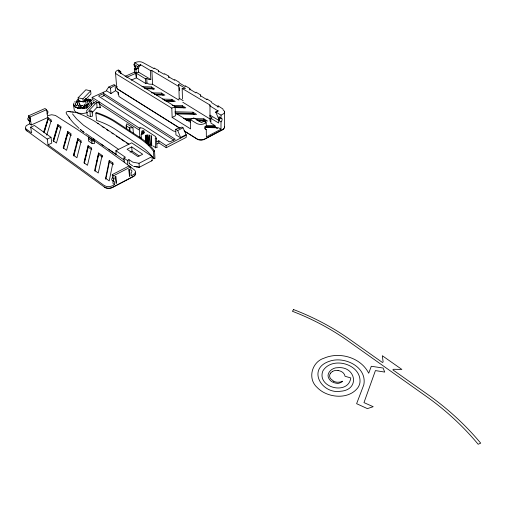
<?xml version="1.0" encoding="UTF-8"?>
<svg xmlns="http://www.w3.org/2000/svg" width="506" height="506" viewBox="0 0 506 506"><rect width="100%" height="100%" fill="white"/><g stroke="black" fill="none" stroke-linecap="round" stroke-linejoin="round"><path stroke-width="0.76" d="M218.194 111.086L209.952 105.88L209.977 105.014L182.166 88.461L185.519 88.436L178.776 84.451L178.22 86.178L151.87 70.555L150.358 70.498L140.541 64.673L139.011 65.35L135.905 69.284L136.158 73.136L134.526 72.156L134.299 68.778C136.228 67.279 133.97 65.704 134.001 64.37L134.729 62.801L135.64 62.402A5.212 2.644 -1.9 0 1 142.793 62.497L154.001 68.601L154.102 68.006L158.46 70.397L158.536 71.966M204.69 128.556L206.277 129.536L206.347 136.892L220.983 129.232L221.002 121.914L218.883 120.643L219.187 116.892M136.335 77.722L135.798 73.3L134.166 72.314L125.058 76.374M221.761 118.315L221.008 118.246L221.021 115.14L215.758 112.003L218.681 118.891L218.681 123.034L210.863 118.315L210.894 123.103L214.936 125.558L214.936 126.785L216.985 128.189M91.459 105.501L91.94 103.869M224.455 127.215L224.537 111.927M91.94 104.597L91.953 103.224L90.726 101.421M91.947 103.603L91.953 103.224M209.977 105.014L210.022 120.732A2.176 1.214 0.2 0 0 210.597 121.579M141.566 133.881L142.648 133.375M141.971 133.439L143.053 132.933M142.382 132.996L143.464 132.483M221.021 115.14A72.213 38.127 -1.1 0 0 223.399 113.863A5.547 3.055 0.5 0 0 223.203 110.023L222.855 108.923L218.035 105.862L217.985 106.671L211.59 102.61L211.641 101.883L206.916 98.923L206.853 99.638L200.578 95.748L200.648 94.989L199.427 94.242L195.999 92.174L195.93 92.908L189.763 89.182L189.832 88.493L185.266 85.805L185.19 86.45L179.124 82.876L179.206 82.225L174.715 79.613L174.633 80.258L168.662 76.83L168.764 76.147L164.342 73.642L164.241 74.312L158.359 71.017L158.46 70.397M99.72 103.148L96.665 102.351L97.051 107.335L91.902 112.914M84.154 105.191L84.091 104.881A2.732 1.455 -4.2 0 0 84.844 104.438A2.707 1.442 -4.2 0 0 85.248 103.888L87.14 104.198L87.367 106.292M91.453 111.13L90.757 110.903L92.124 111.497L92.604 116.114L90.422 116.551L89.941 111.567M86.14 105.254L86.071 105.64L87.14 104.198M88.31 104.584L87.974 102.933L88.126 103.363M178.776 84.451L179.219 98.29L178.801 100.055L152.597 84.274L149.681 84.167A2.075 1.088 -1.8 0 1 148.328 83.813L146.98 82.997L146.715 78.322L145.513 78.866L134.526 72.156M77.254 104.091L77.646 105.248L78.506 105.716M105.431 179.023L109.252 160.44L112.863 162.957L109.214 180.876L105.533 178.238M90.106 104.299L89.998 104.71M105.836 179.016L109.397 161.945L109.252 160.44M77.254 103.781L77.361 103.376M102.111 155.45L98.24 173.008L94.628 170.421L98.569 152.983L102.111 155.45L102.256 156.955M96.317 163.495L97.013 160.427M97.361 158.89L98.05 155.823M94.957 171.18L98.727 154.482L98.569 152.983M91.567 148.094L87.475 165.298L83.939 162.761L88.095 145.671L91.567 148.094L91.725 149.593L87.955 146.987L88.259 147.17L84.293 163.527M84.3 162.021L85.944 155.253M86.861 151.496L87.405 149.238M155.272 138.239L155.62 147.803M88.341 138.574L88.683 137.17L94.261 141.01L94.521 143.508L92.041 143.451L88.613 141.073L88.341 138.574L91.776 140.953L94.261 141.01M118.195 94.445L118.094 92.32L115.52 90.694L115.064 85.248L114.065 84.622L108.752 87.007L106.576 90.201L106.633 90.808L110.966 93.559L115.52 90.694M73.686 155.298L74.837 150.877M75.217 149.403L75.792 147.195M76.754 143.508L77.519 140.56M73.844 155.993L78 139.991L77.823 138.499L81.226 140.877L76.925 157.739L73.459 155.253L77.823 138.499M142.698 133.824L143.78 133.407M67.741 131.465L63.18 147.891L66.583 150.326L71.08 133.799L67.741 131.465L67.93 132.951L63.585 148.644M64.104 145.614L66.197 138.075M66.615 136.563L67.93 132.951M53.446 140.687L57.798 125.899M53.522 141.427L58.045 126.045L57.848 124.565L61.125 126.848L56.438 143.059L53.098 140.668L57.848 124.565M91.877 104.388L91.523 105.362M46.716 135.184L51.359 120.03L48.14 117.79L43.68 132.085M44.275 131.459L48.114 119.131L44.136 132.812M77.785 102.737L77.304 103.603M136.519 68.544L135.804 69.683L134.299 68.778M156.993 147.398L156.569 147.682M148.834 144.577L147.935 134.691M127.778 164.311L127.373 160.446L123.862 158.036L125.412 157.252L115.868 150.712L131.661 142.844L152.154 156.531L152.148 160.604L139.276 167.296L139.042 163.305L152.154 156.531M79.727 102.826L79.233 103.338M87.728 105.558L88.189 103.743M77.462 103.18L77.854 102.674M74.002 102.971L73.553 104.287L73.927 105.71M132.528 165.823L129.315 163.552M143.128 133.306L144.191 132.958M143.54 132.857L144.596 132.515M90.005 104.938L87.468 107.386L83.022 108.493M156.885 141.731L158.783 140.769L166.126 145.551L166.246 147.714L186.119 137.43A0.715 0.588 7.6 0 0 186.246 137.094L186.145 134.634L183.045 127.809L181.92 127.101L175.734 129.289L175.93 134.874L180.832 137.993L177.688 130.523L175.734 129.289M77.386 101.333C75.83 102.149 74.711 104.337 76.166 105.767M135.905 69.284L138.233 68.253L140.541 64.673M120.339 73.699L120.782 73.237M330.544 373.105L332.436 371.461M91.586 105.337L86.716 110.479L87.203 115.343L90.422 116.551M76.159 102.604L76.861 101.839L76.248 102.275M96.665 102.351L89.214 110.321L90.144 110.662M83.288 101.972L90.954 93.945L90.637 90.871L85.856 89.771L78.114 97.759L78.468 100.846L83.288 101.972L82.946 98.879L90.637 90.871M139.631 128.069L139.289 128.853L139.871 137.43M74.686 101.883L75.16 101.447M79.271 108.328L80.062 108.417L79.417 108.556M95.824 113.047L96.456 112.522A93.262 52.89 -6.5 0 1 115.893 121.68L140.39 137.809A95.046 55.654 -6 0 1 154.551 150.971L154.956 158.498L153.894 158.783A93.18 55.116 -6.2 0 0 140.004 145.728L115.653 129.517A91.447 52.403 -6.7 0 0 96.57 120.428L95.824 113.047A92.054 52.207 -6.5 0 1 115.014 122.098L139.504 138.246A93.812 54.926 -6 0 1 153.476 151.256L153.894 158.783M87.709 105.52L85.799 106.76M85.716 105.634L85.027 105.95M218.883 120.643L219.996 118.701L219.705 117.114M79.581 103.3L79.353 104.47M221.052 121.889L221.451 121.522A1.638 0.987 -60.2 0 0 221.698 121.149L222.147 119.454L221.818 118.372M83.654 106.393L85.337 105.672L83.648 106.298M48.159 115.526L51.644 114.748L55.388 115.419L76.532 128.904L97.456 143.027L123.818 161.939L134.438 169.927L135.519 171.407L134.862 173.703L131.313 175.886L131.073 172.717C132.085 172.299 132.338 169.795 130.877 170.168L130.637 166.967L129.131 165.93L112.243 174.621L112.541 177.834C111.491 178.264 111.288 180.806 112.775 180.395L113.774 181.11M112.243 174.621L113.742 175.683L114.04 178.903C112.99 179.326 112.781 181.875 114.267 181.464L114.558 184.652C111.56 186.644 107.316 187.53 104.135 185.468L48.038 144.855L47.203 139.074L30.676 127.189L34.446 125.482L50.992 137.309L51.808 143.078L48.038 144.855M84.192 106.443L85.337 105.672M143.312 131.807L144.28 131.598M142.407 134.058L143.375 133.85M46.938 114.002C48.374 113.42 48.342 110.213 46.463 110.656M76.545 100.479L78.348 99.65M28.627 117.12L29.905 118.031C28.425 118.619 28.519 121.876 30.43 121.396L29.152 120.485L29.683 123.831L31.277 124.976L47.735 117.556L46.609 109.631L45.002 108.518L28.425 115.874L28.627 117.12L27.602 118.916L28.488 120.542M86.475 106.431L86.912 106.152M110.966 93.559L110.485 88.101L115.064 85.248M79.246 101.655L78.493 102.104L79.505 101.529M77.228 101.706L77.911 101.314M113.742 175.683L130.637 166.967M166.126 145.551L186.195 135.241M206.208 122.718L204.544 123.572A5.636 3.137 -0.2 0 1 196.556 123.382L190.382 119.58L193.728 117.898L201.426 122.604L203.924 121.326L206.208 122.718L206.239 125.842C205.012 126.468 204.354 129.745 206.277 129.536M180.813 137.373L186.145 134.634M127.373 160.446L128.922 159.656L132.838 162.167L139.042 163.305M210.863 118.315L212.077 117.696L210.572 116.791A2.188 1.208 0.2 0 1 209.99 115.95L210.015 115.121L219.142 120.605M215.758 112.319L217.58 111.39M156.828 144.008L158.928 142.939L166.246 147.714M177.688 130.523L183.045 127.809M215.758 112.003L218.194 110.77M130.055 152.135L132.041 151.13L139.106 155.899M131.731 146.892L127.069 149.226L138.018 156.632L142.686 154.248L131.731 146.892L132.041 151.13M119.878 71.042L118.24 70.043L117.493 70.372A5.294 2.713 -2.6 0 0 116.627 74.211L171.793 108.151L172.148 117.417L175.468 115.779L175.139 106.519L118.309 71.738L119.878 71.042L120.801 71.903L120.921 73.471M171.793 108.151L175.139 106.519M132.977 127.765L126.842 123.755L126.165 125.709L129.416 127.841L132.977 127.765L133.394 133.666M47.203 139.074L50.992 137.309M150.358 70.498L150.851 79.537L138.48 72.099L136.038 73.193L136.386 77.835L145.785 83.547L146.98 82.997M101.516 96.785L103.838 95.735M103.313 92.301L106.633 90.808M131.231 80.163L136.386 77.835M103.774 93.509L99.138 95.609A1.069 0.563 -3.6 0 0 98.936 96.412L168.884 141.566A1.126 0.645 -1.6 0 0 170.478 141.604L175.158 139.201L103.774 93.509L103.945 95.324L173.906 140.213M29.683 123.831L26.23 125.665L25.332 127.759L25.989 128.859L31.574 132.933L30.676 127.189M94.287 100.688L92.49 99.492A0.689 0.569 17.7 0 1 92.332 99.151L92.143 97.335L103.325 92.307M126.683 77.374L135.798 73.3M28.425 115.874L30.031 117.006L46.609 109.631M138.827 65.748L140.56 64.977M78.228 99.733L77.443 100.049M78.24 100.839L79.24 100.428M87.525 112.376C84.135 113.85 80.1 113.888 76.697 112.427A9.317 4.997 -4.3 0 1 75.027 111.263L74.274 110.163L73.553 104.957M143.16 130.788L143.963 130.681M82.579 107.5L84.932 107.082M153.476 151.256L154.551 150.971M83.775 107.367L84.736 107.114L83.092 107.449M80.315 108.638L80.688 108.556M84.616 99.834L87.525 99.941L85.343 99.6L90.232 101.061L89.094 100.713M89.929 111.706L92.035 111.301M80.473 106.602L81.852 106.709M82.971 105.507L82.396 105.558M85.134 108.031L82.529 108.442L85.014 108.259M182.799 102.237L210.072 119.024M134.096 65.78L135.848 66.665M82.168 107.519L82.807 107.506M82.75 105.533L80.359 105.311L79.309 104.584L80.403 105.311L79.67 104.868M81.15 108.537L82.086 108.531M142.831 130.656L141.756 131.079L141.946 134.147M143.147 131.573L142.091 131.914L142.161 133.565M142.237 133.824L141.161 134.248L141.446 138.808M141.996 86.69L151.332 86.918L154.691 88.955L145.33 88.727M144.406 87.943L151.402 88.114L153.413 89.341M144.722 88.272L151.692 88.442L151.332 86.918M151.262 92.819L161.465 93.072L164.88 95.147L156.221 94.932M154.463 94.097L161.515 94.274L163.223 95.311M154.773 94.426L161.806 94.597L161.465 93.072M162.546 99.113L171.774 99.334L175.253 101.447L165.993 101.225M164.134 100.352L171.819 100.542L173.558 101.598M165.007 100.688L172.097 100.865L171.774 99.334M172.185 105.469L182.268 105.716L185.81 107.867L174.918 107.601M174.551 106.734L182.305 106.924L184.076 107.999M174.842 107.057L182.577 107.24L182.268 105.716M174.95 111.769L192.957 112.206L196.568 114.4L176.151 113.901M174.994 112.983L192.982 113.426L194.785 114.52M175.304 113.3L193.248 113.736L194.57 114.546M183.305 118.322L203.848 118.821L207.517 121.054L198.276 120.833M184.918 119.58L190.446 119.72M196.758 119.871L203.861 120.042L205.695 121.155M186.006 119.916L190.73 120.03M197.03 120.181L204.114 120.352L205.461 121.174M186.72 120.548L190.572 120.643M206.41 125.355L214.936 125.558M204.873 126.538L214.936 126.785L217.428 128.303M205.132 126.848L215.189 127.095M204.683 127.493L218.674 127.835L220.983 129.232M85.678 98.714L86.621 98.79M150.851 79.537L149.422 79.486A2.081 1.082 -1.7 0 1 148.062 79.132L146.715 78.322M81.219 107.544L81.858 107.569M80.252 107.462L81.89 107.538M155.551 147.505L154.861 146.93A0.816 0.664 -5.4 0 0 154.944 147.189L155.102 147.36A0.689 0.563 -5.4 0 0 155.374 147.486L155.734 147.777M84.85 101.946L85.691 101.997L84.717 101.674M96.507 101.592L95.457 101.478L93.945 103.376M77.5 108.221L78.898 108.429M75.818 107.196L77.956 108.056L75.318 107.051M85.628 98.676L86.558 98.765M85.824 99.764L87.013 99.884M338.052 370.512L335.073 370.55A7.742 5.844 9.2 0 0 332.467 371.499M150.301 144.912L149.498 134.994M84.983 100.58L85.792 100.675M97.051 107.335L100.163 107.74L99.41 101.94L99.467 102.819M78.259 105.792L80.233 106.45M70.163 111.617L73.338 112.098M72.554 111.997L75.881 112.427L79.316 113.711A137.335 78.291 -8.8 0 1 83.737 115.583A132.888 75.653 -8.6 0 1 89.366 118.303A133.989 76.298 -8.7 0 1 94.66 121.263L128.998 144.172M96.608 102.497L99.227 102.87L98.36 102.56M133.932 166.366L139.232 167.233L133.932 166.366L136.626 166.816M71.207 112.149C68.196 110.34 63.522 111.63 67.861 115.564A115.608 61.587 -0.9 0 0 73.718 123.224L79.126 128.429M80.201 107.436L78.639 107.133M175.588 131.44L173.4 131.022L119.011 96.545L118.094 92.32M87.355 100.182L88.778 100.542M140.39 127.721L142.837 128.284L155.506 136.5L156.322 138.296M78.114 97.759L82.946 98.879M84.951 101.561L85.735 101.769M88.189 99.037L90.093 99.65M75.843 107.462L77.956 108.056M86.615 100.839L88 101.352M88.537 99.144L89.575 99.448M78.316 107.032L78.999 107.234M89.429 100.77L90.232 101.061L89.037 100.435M68.702 111.402L69.879 111.839M88.329 111.061L89.145 111.364M87.57 101.149L88.126 101.383M124.786 162.287L124.16 161.673L123.862 158.036M140.415 137.664L139.833 137.037M90.34 99.752L91.801 100.58L90.435 99.764M333.758 381.309L330.563 378.665A7.704 5.813 9.2 0 1 329.792 376.983A7.9 5.958 9.2 0 1 329.64 375.819L329.678 375.243A7.742 5.844 9.2 0 1 330.582 373.137M87.411 102.509L86.52 102.035M89.682 101.061L90.479 101.491M91.535 100.378L90.833 99.979L91.801 100.58M134.729 62.801L139.011 65.35M134.001 64.37L137.79 66.628M218.883 116.968L221.008 118.246M140.042 127.689L139.751 128.094M179.219 98.29L183.216 100.7M109.397 161.945L109.049 161.73L113.085 164.558M120.801 71.903L118.24 70.043M175.177 112.844L190.617 122.376M172.148 117.417L190.598 128.91L190.382 119.58M84.35 132.585L82.617 131.484M180.098 128.29L117.847 89.195A5.231 2.745 -2.7 0 1 117.152 86.418M184.114 130.814L196.834 138.796A5.56 3.169 -0.3 0 0 204.715 138.986L223.336 129.169A5.477 3.08 0.4 0 0 224.411 126.917M179.194 127.854L118.309 89.606A4.706 2.467 -2.7 0 1 117.291 88.208M184.545 131.212L197.258 139.201A5.003 2.853 -0.3 0 0 204.348 139.365L222.355 129.928A4.927 2.777 0.4 0 0 223.88 128.201M108.752 87.007L110.485 88.101M140.143 137.512L139.839 137.094M92.143 97.335L140.181 128.657M99.669 104.211L138.922 129.878M152.736 145.804L154.241 146.797M79.891 100.985L80.049 101.092A2.739 1.448 -4.2 0 0 80.871 101.409A2.72 1.442 -4.2 0 0 81.896 101.523L82.434 101.491A2.739 1.448 -4.2 0 0 82.693 101.459M101.061 144.115L103.559 145.817L102.92 145.349M155.778 137.91L156.405 138.517A1.018 0.677 48.1 0 1 156.575 139.036L156.999 147.259M102.06 126.513L104.008 127.822M106.602 129.568L108.55 130.877M111.801 133.053L113.097 133.926M116.342 136.108L119.593 138.283M120.89 139.156L124.134 141.338M126.083 142.648L128.682 144.387M75.052 106.677L73.712 104.413M118.581 149.359L83.446 125.146L76.583 118.885L72.491 113.882M124.368 160.212L108.765 149.491M85.767 133.508L116.203 154.45L115.868 150.712M48.114 119.131L51.644 121.598M58.045 126.045L60.796 127.993M67.659 132.793L71.327 135.355M77.709 139.82L81.447 142.433M98.727 154.482L102.282 156.999M112.541 177.834L114.04 178.903M81.567 130.44L80.296 129.492L83.61 131.996M114.558 184.652L113.072 183.583L112.775 180.395M129.251 163.583L128.922 159.656M89.075 101.934L89.581 102.383M75.033 106.962L74.04 106.001M151.718 145.095L151.496 136.797L151.06 135.298M151.617 145.747L151.395 137.449L150.959 135.95M150.061 145.437L149.827 137.139L149.396 135.64M76.514 106.013L75.71 104.736M140.636 137.841L140.554 137.512L140.643 137.866M77.551 104.742L77.355 104.04M91.093 102.098L91.82 103.452M193.248 113.736L192.957 112.206M204.114 120.352L203.848 118.821M92.952 101.497L93.344 102.054M84.761 99.473L84.78 99.505A2.739 1.448 -4.2 0 1 84.578 100.618L84.445 100.745A2.751 1.455 -4.2 0 1 83.686 101.187M68.961 117.044L69.657 118.145M46.369 110.125L46.546 110.479M90.062 103.022L90.201 103.363M93.604 102.427L93.819 103.23L93.736 102.737M147.834 135.336L148.745 145.051M147.101 134.862L147.98 143.824M146.999 135.507L147.828 143.729M146.272 135.026L147.107 143.249M146.164 135.678L146.955 143.154M145.437 135.197L146.228 142.673M145.33 135.842L146.076 142.578M158.916 142.932L158.783 140.769M182.166 88.48L182.47 98.923M90.176 103.591L89.948 102.901M29.905 118.031L30.43 121.396M30.031 117.006L31.277 124.976M48.14 117.79L48.348 119.264M100.03 106.728L100.163 107.74M155.57 147.505L155.608 147.822M88.095 145.671L88.259 147.17M88.683 137.17L88.822 138.416M91.776 140.953L92.041 143.451M112.863 162.957L112.996 164.463M115.501 72.782L116.734 87.747M126.608 127.031L126.721 128.505M126.165 125.709L126.386 128.587M129.745 127.683L130.017 131.377M129.416 127.841L129.631 130.725M135.608 66.678L135.804 69.683M138.233 68.253L138.48 72.099M145.513 78.866L145.785 83.547M151.87 70.555L152.597 84.274M79.088 103.787L79.1 104.116M168.764 76.147L168.827 77.715M179.276 87.538L179.371 90.644M189.832 88.493L189.87 89.998M200.648 94.989L200.667 96.501M99.612 102.522L99.612 102.914M75.647 104.141L75.647 104.508M218.035 105.862L218.035 107.386M135.342 172.287A5.92 3.51 -3.5 0 1 133.527 176.303L112.756 187.188A6.028 3.612 -4.6 0 1 104.287 186.992M25.566 128.638A5.674 3.08 -6.3 0 0 26.521 130.586L104.824 187.378A5.421 3.251 -4.6 0 0 112.446 187.555L133.198 176.67A5.326 3.162 -3.5 0 0 135.146 174.368M27.09 130.991A5.104 2.77 -6.3 0 1 26.217 129.694M103.945 95.324A1.063 0.563 -3.4 0 1 104.451 95.185M333.777 381.303A7.742 5.844 9.2 0 0 337.451 382.239L339.69 382.119A7.742 5.844 9.2 0 0 342.341 381.189C344.105 380.974 338.078 384.345 336.743 383.276C333.928 382.934 331.05 381.758 329.381 379.367C325.137 373.807 331.835 367.514 337.572 367.704C355.984 365.825 360.323 390.012 340.506 391.252C321.727 394.395 306.731 368.874 329.235 361.335C344.257 355.762 367.369 366.818 363.808 384.819L356.616 403.687L367.381 408.62L373.194 406.697L363.978 402.605L375.427 370.582L384.731 372.081L383.112 368.039L371.303 366.268L368.703 373.219C360.93 357.597 339.747 351.392 324.093 358.172C311.892 361.834 307.275 378.57 317.009 387.33A26.635 20.095 9.2 0 0 323.037 392.049C333.726 398.108 349.608 398.273 357.729 387.893A21.366 16.154 9.4 0 0 359.905 382.859C362.188 364.288 332.157 355.516 322.879 370.936C316.351 387.463 348.255 395.863 350.797 377.944L345.054 376.268L344.466 374.491L343.277 372.941A7.9 5.958 9.2 0 0 341.582 371.682L340.93 371.347A7.742 5.844 9.2 0 0 338.059 370.55M115.305 176.777L116.146 183.425L116.519 182.78L115.899 176.354L115.305 176.777M128.783 169.807L129.536 176.423L129.909 175.784L129.372 169.39L128.783 169.807M293.594 309.577L292.405 311.285A256.643 218.428 -7.6 0 1 347.654 340.671L426.166 396.287A273.714 251.824 7.3 0 1 478.17 444.274L480.7 443.148A277.465 255.441 7.3 0 0 427.994 394.667L392.839 369.842L393.523 369.272L401.878 369.443L382.315 355.724L383.143 361.954L382.46 362.511L349.507 339.241A260.141 221.52 -7.6 0 0 293.594 309.577M87.038 107.81L86.349 108.075L87.038 107.81M151.958 160.706L151.579 160.769L151.958 160.706M81.719 105.558L81.719 105.558M80.473 105.324L80.846 105.431L80.473 105.324M98.012 123.534L97.633 123.426L98.392 123.635L98.012 123.534M94.477 139.536L93.705 139.023L94.477 139.536"/></g></svg>
